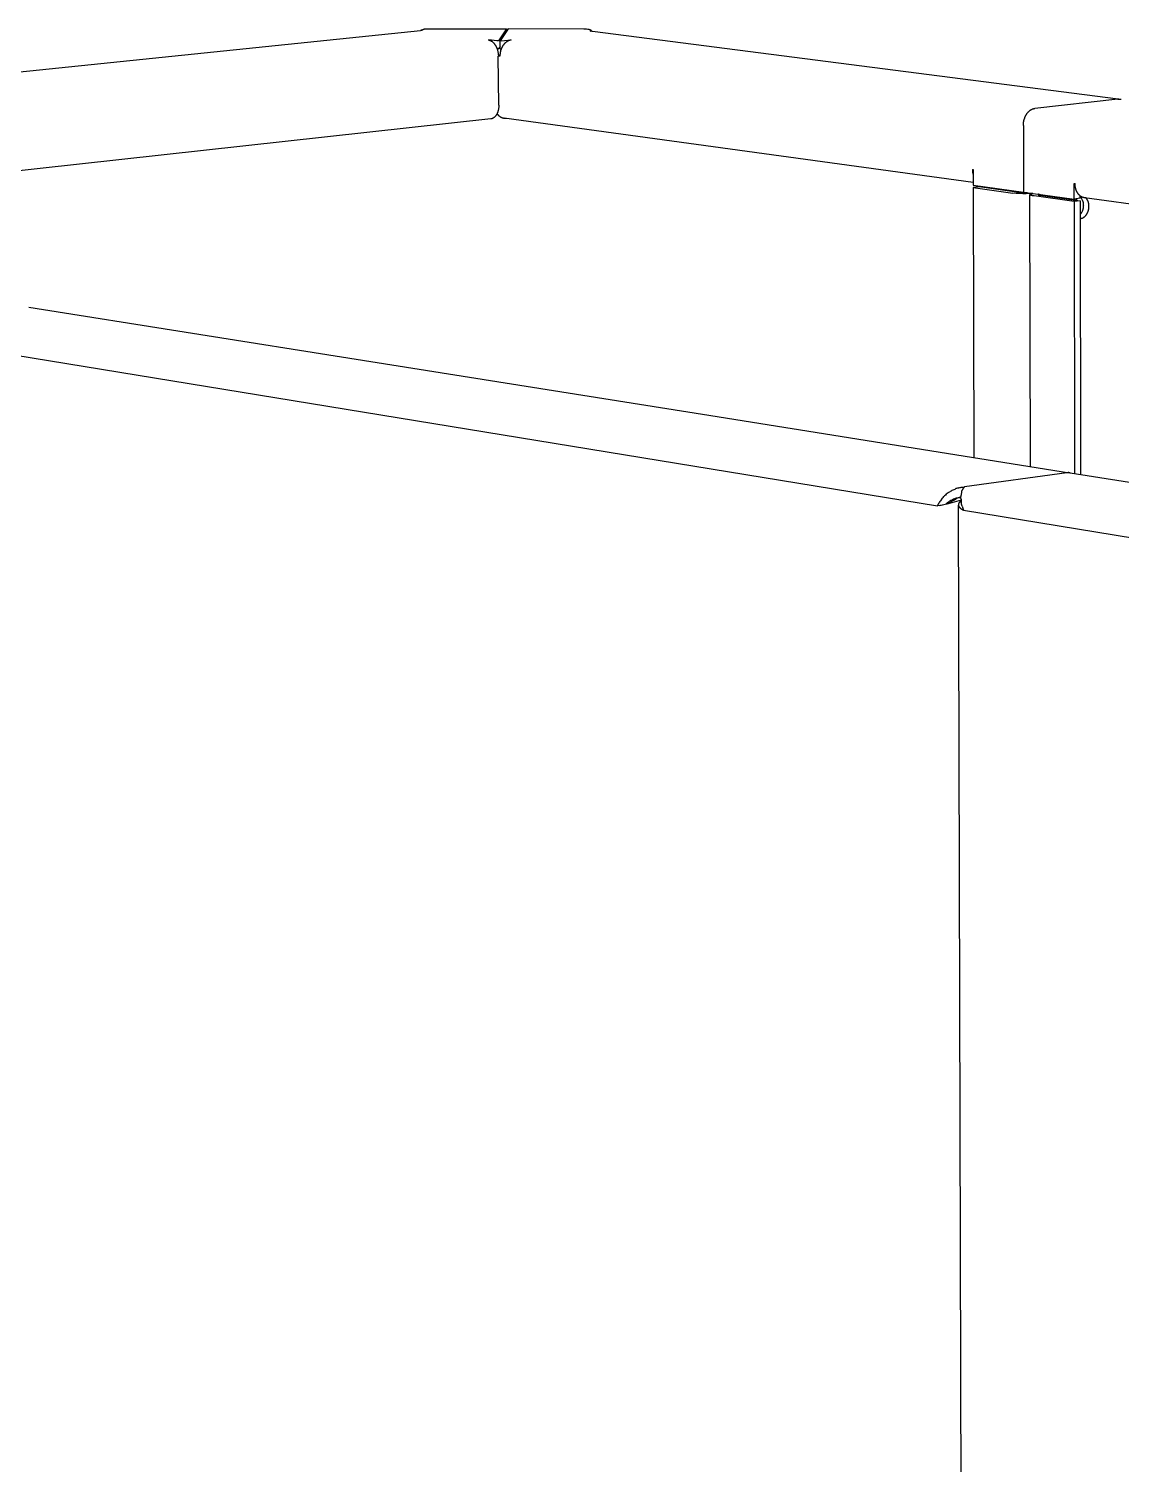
# Model space of a CAD drawing. Header units: millimetres. Extents: x -1246 to 2331, y -493 to 2006.
# Drawn here: x -375.5 to -138.7, y 311 to 622 of the extents above; entities that cross this region are included whole.
import ezdxf

# ---------------------------------------------------------------- set-up
doc = ezdxf.new("R2010")
doc.units = ezdxf.units.MM
doc.header["$MEASUREMENT"] = 0
doc.layers.add('Domyslna', color=7, linetype='Continuous', true_color=0x000000)
doc.layers.add('Utwórz2D linie widoczne', color=7, linetype='Continuous', true_color=0x000000)

msp = doc.modelspace()

# ---------------------------------------------------------------- linework, layer by layer
at = {"layer": 'Domyslna'}
for p, q in [((-465.56, 565.54), (-178.53, 518.62)), ((-172.87, 517.69), (-21.54, 492.95))]:
    msp.add_line(p, q, dxfattribs=at)
at = {"layer": 'Utwórz2D linie widoczne'}
for p, q in [((-288.68, 622.02), (-288.26, 622.02)), ((-288.26, 622.02), (-271.9, 621.96)), ((-568.5, 592.93), (-290.56, 621.66)), ((-290.51, 621.66), (-290.56, 621.66)), ((-290.47, 621.66), (-290.51, 621.66)), ((-290.42, 621.66), (-290.47, 621.66)), ((-290.38, 621.66), (-290.42, 621.66)), ((-290.33, 621.66), (-290.38, 621.66)), ((-290.29, 621.66), (-290.33, 621.66)), ((-290.24, 621.65), (-290.29, 621.66)), ((-290.24, 621.65), (-290.11, 621.83)), ((-290.11, 621.83), (-290.07, 621.85)), ((-290.07, 621.85), (-290.03, 621.87)), ((-290.03, 621.87), (-289.99, 621.88)), ((-289.99, 621.88), (-289.95, 621.9)), ((-289.95, 621.9), (-289.91, 621.91)), ((-289.91, 621.91), (-289.86, 621.92)), ((-289.86, 621.92), (-289.82, 621.93)), ((-289.82, 621.93), (-289.78, 621.94)), ((-289.78, 621.94), (-289.73, 621.95)), ((-289.73, 621.95), (-289.69, 621.96)), ((-289.69, 621.96), (-289.64, 621.96)), ((-289.64, 621.96), (-289.6, 621.96)), ((-289.6, 621.96), (-289.56, 621.97)), ((-289.56, 621.97), (-289.51, 621.97)), ((-289.51, 621.97), (-289.1, 622)), ((-289.1, 622), (-288.68, 622.02)), ((-275.77, 619.59), (-275.83, 619.59)), ((-275.83, 619.59), (-275.79, 619.58)), ((-275.79, 619.58), (-275.74, 619.57)), ((-274.04, 619.37), (-275.77, 619.59)), ((-275.77, 619.59), (-275.77, 619.58)), ((-275.74, 619.57), (-275.69, 619.56)), ((-275.69, 619.56), (-275.64, 619.55)), ((-275.64, 619.55), (-275.59, 619.53)), ((-275.59, 619.53), (-275.55, 619.52)), ((-275.55, 619.52), (-275.5, 619.5)), ((-275.5, 619.5), (-275.45, 619.48)), ((-275.45, 619.48), (-275.4, 619.46)), ((-275.4, 619.46), (-275.35, 619.44)), ((-275.35, 619.44), (-275.3, 619.41)), ((-275.3, 619.41), (-275.25, 619.38)), ((-275.25, 619.38), (-275.2, 619.35)), ((-275.2, 619.35), (-275.15, 619.32)), ((-275.15, 619.32), (-275.1, 619.29)), ((-275.1, 619.29), (-275.05, 619.26)), ((-275.05, 619.26), (-275, 619.22)), ((-275, 619.22), (-274.95, 619.18)), ((-274.95, 619.18), (-274.9, 619.14)), ((-274.9, 619.14), (-274.86, 619.1)), ((-274.86, 619.1), (-274.81, 619.05)), ((-274.81, 619.05), (-274.76, 619)), ((-274.76, 619), (-274.71, 618.95)), ((-274.71, 618.95), (-274.67, 618.9)), ((-273.99, 619.36), (-274.04, 619.37)), ((-273.94, 619.36), (-273.99, 619.36)), ((-273.89, 619.36), (-273.94, 619.36)), ((-273.84, 619.36), (-273.89, 619.36)), ((-273.79, 619.36), (-273.84, 619.36)), ((-273.74, 619.37), (-273.79, 619.36)), ((-273.73, 619.37), (-273.74, 619.37)), ((-273.72, 619.37), (-273.73, 619.37)), ((-273.73, 619.37), (-273.73, 619.37)), ((-273.71, 619.37), (-273.72, 619.37)), ((-273.7, 619.37), (-273.71, 619.37)), ((-273.71, 619.37), (-273.71, 619.37)), ((-273.69, 619.37), (-273.7, 619.37)), ((-273.7, 619.37), (-273.7, 619.37)), ((-273.68, 619.37), (-273.69, 619.37)), ((-273.69, 619.37), (-273.69, 619.37)), ((-273.67, 619.38), (-273.68, 619.38)), ((-273.68, 619.38), (-273.68, 619.37)), ((-273.66, 619.38), (-273.67, 619.38)), ((-273.67, 619.38), (-273.67, 619.38)), ((-271.9, 621.96), (-273.66, 619.38)), ((-271.56, 621.96), (-273.32, 619.38)), ((-273.32, 619.38), (-273.32, 619.38)), ((-273.32, 619.38), (-273.32, 619.38)), ((-273.32, 619.38), (-273.32, 619.38)), ((-273.32, 619.38), (-273.31, 619.38)), ((-273.3, 617.67), (-273.32, 619.37)), ((-273.31, 619.38), (-273.31, 619.38)), ((-273.31, 619.38), (-273.31, 619.37)), ((-273.31, 619.37), (-273.31, 619.37)), ((-273.31, 619.37), (-273.31, 619.37)), ((-273.31, 619.37), (-273.31, 619.37)), ((-273.31, 619.37), (-273.31, 619.37)), ((-273.31, 619.37), (-273.31, 619.37)), ((-273.31, 619.37), (-273.3, 619.37)), ((-273.3, 619.37), (-273.3, 619.37)), ((-273.3, 619.37), (-273.3, 619.37)), ((-273.3, 619.37), (-273.3, 619.37)), ((-273.3, 619.37), (-273.3, 619.37)), ((-273.3, 619.37), (-273.3, 619.37)), ((-273.3, 619.37), (-273.29, 619.37)), ((-273.29, 619.37), (-273.29, 619.36)), ((-273.29, 619.36), (-273.29, 619.36)), ((-273.29, 619.36), (-273.29, 619.36)), ((-273.29, 619.36), (-273.29, 619.36)), ((-273.29, 619.36), (-273.29, 619.36)), ((-273.29, 619.36), (-273.28, 619.36)), ((-273.28, 619.36), (-273.28, 619.36)), ((-273.28, 619.36), (-273.28, 619.36)), ((-273.28, 619.36), (-273.28, 619.36)), ((-273.28, 619.36), (-273.28, 619.36)), ((-273.28, 619.36), (-273.28, 619.36)), ((-273.28, 619.36), (-273.27, 619.36)), ((-273.22, 619.36), (-273.27, 619.36)), ((-273.27, 619.36), (-273.27, 619.36)), ((-273.27, 619.36), (-273.27, 619.36)), ((-273.27, 619.36), (-273.27, 619.36)), ((-273.27, 619.36), (-273.27, 619.36)), ((-273.17, 619.36), (-273.22, 619.36)), ((-273.12, 619.36), (-273.17, 619.36)), ((-273.07, 619.36), (-273.12, 619.36)), ((-273.02, 619.36), (-273.07, 619.36)), ((-272.96, 619.36), (-273.02, 619.36)), ((-272.96, 619.36), (-270.94, 619.58)), ((-272.18, 618.95), (-272.24, 618.89)), ((-272.13, 618.99), (-272.18, 618.95)), ((-272.08, 619.04), (-272.13, 618.99)), ((-272.02, 619.08), (-272.08, 619.04)), ((-271.97, 619.13), (-272.02, 619.08)), ((-271.91, 619.17), (-271.97, 619.13)), ((-271.85, 619.21), (-271.91, 619.17)), ((-271.9, 621.96), (-271.89, 621.47)), ((-271.8, 619.24), (-271.85, 619.21)), ((-271.74, 619.28), (-271.8, 619.24)), ((-271.68, 619.31), (-271.74, 619.28)), ((-271.62, 619.34), (-271.68, 619.31)), ((-271.57, 619.37), (-271.62, 619.34)), ((-271.51, 619.4), (-271.57, 619.37)), ((-255.18, 621.9), (-271.56, 621.96)), ((-271.45, 619.42), (-271.51, 619.4)), ((-271.39, 619.45), (-271.45, 619.42)), ((-271.33, 619.47), (-271.39, 619.45)), ((-271.28, 619.49), (-271.33, 619.47)), ((-271.22, 619.5), (-271.28, 619.49)), ((-271.16, 619.52), (-271.22, 619.5)), ((-271.11, 619.53), (-271.16, 619.52)), ((-271.05, 619.54), (-271.11, 619.53)), ((-270.99, 619.55), (-271.05, 619.54)), ((-270.94, 619.56), (-270.99, 619.55)), ((-270.94, 619.58), (-270.88, 619.57)), ((-270.94, 619.58), (-270.94, 619.56)), ((-270.88, 619.57), (-270.94, 619.56)), ((-254.89, 621.9), (-255.18, 621.9)), ((-254.6, 621.89), (-254.89, 621.9)), ((-254.31, 621.87), (-254.6, 621.89)), ((-254.02, 621.84), (-254.31, 621.87)), ((-254.02, 621.84), (-254, 621.84)), ((-254, 621.84), (-253.99, 621.84)), ((-253.99, 621.84), (-253.97, 621.84)), ((-253.97, 621.84), (-253.96, 621.85)), ((-253.96, 621.85), (-253.95, 621.85)), ((-253.95, 621.85), (-253.93, 621.85)), ((-253.93, 621.85), (-253.92, 621.85)), ((-253.92, 621.85), (-253.9, 621.85)), ((-253.9, 621.85), (-253.89, 621.85)), ((-253.89, 621.85), (-253.87, 621.84)), ((-253.87, 621.84), (-253.86, 621.84)), ((-253.86, 621.84), (-253.85, 621.84)), ((-253.85, 621.84), (-253.83, 621.84)), ((-253.83, 621.84), (-253.82, 621.83)), ((-253.82, 621.83), (-253.8, 621.83)), ((-253.8, 621.83), (-253.79, 621.82)), ((-253.79, 621.82), (-253.78, 621.82)), ((-253.78, 621.82), (-253.76, 621.81)), ((-253.76, 621.81), (-253.75, 621.81)), ((-253.75, 621.81), (-253.74, 621.8)), ((-253.74, 621.8), (-253.73, 621.8)), ((-253.73, 621.8), (-253.71, 621.79)), ((-253.72, 621.52), (-253.6, 621.7)), ((-253.72, 621.52), (-253.66, 621.52)), ((-253.71, 621.79), (-253.7, 621.78)), ((-253.7, 621.78), (-253.69, 621.77)), ((-253.69, 621.77), (-253.68, 621.76)), ((-253.68, 621.76), (-253.67, 621.76)), ((-253.67, 621.76), (-253.65, 621.75)), ((-253.66, 621.52), (-253.59, 621.53)), ((-253.65, 621.75), (-253.64, 621.74)), ((-253.64, 621.74), (-253.63, 621.73)), ((-253.63, 621.73), (-253.62, 621.72)), ((-253.62, 621.72), (-253.61, 621.71)), ((-253.61, 621.71), (-253.6, 621.7)), ((-253.6, 621.7), (-253.6, 621.53)), ((-253.59, 621.53), (-253.53, 621.53)), ((-253.53, 621.53), (-253.47, 621.53)), ((-253.47, 621.53), (-253.41, 621.52)), ((-253.41, 621.52), (-253.35, 621.52)), ((-253.35, 621.52), (-253.29, 621.51)), ((-253.29, 621.51), (-139.34, 606.83)), ((-274.67, 618.9), (-274.62, 618.85)), ((-274.62, 618.85), (-274.58, 618.8)), ((-274.58, 618.8), (-274.53, 618.74)), ((-274.53, 618.74), (-274.49, 618.68)), ((-274.49, 618.68), (-274.45, 618.62)), ((-274.45, 618.62), (-274.41, 618.56)), ((-274.41, 618.56), (-274.37, 618.5)), ((-274.37, 618.5), (-274.33, 618.44)), ((-274.33, 618.44), (-274.29, 618.37)), ((-274.29, 618.37), (-274.25, 618.3)), ((-274.25, 618.3), (-274.21, 618.24)), ((-274.21, 618.24), (-274.18, 618.17)), ((-274.18, 618.17), (-274.14, 618.1)), ((-274.14, 618.1), (-274.11, 618.03)), ((-274.11, 618.03), (-274.08, 617.95)), ((-274.08, 617.95), (-274.04, 617.88)), ((-274.04, 617.88), (-274.01, 617.81)), ((-274.01, 617.81), (-273.99, 617.73)), ((-273.99, 617.73), (-273.96, 617.66)), ((-273.96, 617.66), (-273.93, 617.58)), ((-273.91, 617.65), (-273.96, 617.65)), ((-273.93, 617.58), (-273.88, 617.43)), ((-273.86, 617.65), (-273.91, 617.65)), ((-273.88, 617.43), (-273.84, 617.27)), ((-273.81, 617.65), (-273.86, 617.65)), ((-273.84, 617.27), (-273.8, 617.12)), ((-273.77, 617.65), (-273.81, 617.65)), ((-273.8, 617.12), (-273.77, 616.96)), ((-273.72, 617.65), (-273.77, 617.65)), ((-273.77, 616.96), (-273.74, 616.8)), ((-273.74, 616.8), (-273.72, 616.65)), ((-273.72, 617.65), (-273.71, 617.65)), ((-273.72, 616.65), (-273.71, 616.5)), ((-273.71, 617.65), (-273.71, 617.65)), ((-273.71, 617.65), (-273.7, 617.65)), ((-273.71, 616.5), (-273.69, 616.35)), ((-273.7, 617.65), (-273.7, 617.65)), ((-273.7, 617.65), (-273.69, 617.65)), ((-273.69, 617.65), (-273.69, 617.66)), ((-273.69, 617.66), (-273.68, 617.66)), ((-273.69, 616.32), (-273.33, 616.36)), ((-273.69, 616.35), (-273.68, 616.2)), ((-273.59, 605.44), (-273.69, 616.05)), ((-273.68, 617.66), (-273.68, 617.66)), ((-273.68, 617.66), (-273.67, 617.66)), ((-273.68, 616.2), (-273.68, 616.05)), ((-273.34, 616.05), (-273.68, 616.1)), ((-273.67, 617.66), (-273.67, 617.66)), ((-273.67, 617.66), (-273.66, 617.66)), ((-273.66, 617.66), (-273.66, 617.67)), ((-273.66, 617.67), (-273.65, 617.67)), ((-273.31, 618.17), (-273.65, 617.67)), ((-273.65, 617.67), (-273.65, 617.67)), ((-273.33, 616.35), (-273.34, 616.2)), ((-273.34, 616.2), (-273.34, 616.05)), ((-273.32, 616.5), (-273.33, 616.42)), ((-273.33, 616.42), (-273.33, 616.35)), ((-273.31, 616.57), (-273.32, 616.5)), ((-273.3, 616.65), (-273.31, 616.57)), ((-273.3, 617.67), (-273.3, 617.67)), ((-273.3, 617.67), (-273.3, 617.67)), ((-273.3, 617.67), (-273.3, 617.66)), ((-273.3, 617.66), (-273.3, 617.66)), ((-273.3, 617.66), (-273.3, 617.66)), ((-273.3, 617.66), (-273.3, 617.66)), ((-273.3, 617.66), (-273.29, 617.66)), ((-273.29, 616.73), (-273.3, 616.65)), ((-273.29, 617.66), (-273.29, 617.66)), ((-273.29, 617.66), (-273.29, 617.66)), ((-273.29, 617.66), (-273.29, 617.66)), ((-273.29, 617.66), (-273.29, 617.66)), ((-273.29, 617.66), (-273.29, 617.66)), ((-273.29, 617.66), (-273.29, 617.65)), ((-273.29, 617.65), (-273.28, 617.65)), ((-273.28, 616.8), (-273.29, 616.73)), ((-273.28, 617.65), (-273.28, 617.65)), ((-273.28, 617.65), (-273.28, 617.65)), ((-273.28, 617.65), (-273.28, 617.65)), ((-273.28, 617.65), (-273.28, 617.65)), ((-273.28, 617.65), (-273.28, 617.65)), ((-273.28, 617.65), (-273.27, 617.65)), ((-273.27, 616.88), (-273.28, 616.8)), ((-273.27, 617.65), (-273.27, 617.65)), ((-273.27, 617.65), (-273.27, 617.65)), ((-273.27, 617.65), (-273.27, 617.65)), ((-273.27, 617.65), (-273.27, 617.65)), ((-273.27, 617.65), (-273.27, 617.65)), ((-273.27, 617.65), (-273.26, 617.65)), ((-273.25, 616.96), (-273.27, 616.88)), ((-273.26, 617.65), (-273.26, 617.65)), ((-273.26, 617.65), (-273.26, 617.65)), ((-273.26, 617.65), (-273.26, 617.65)), ((-273.26, 617.65), (-273.26, 617.65)), ((-273.26, 617.65), (-273.26, 617.65)), ((-273.26, 617.65), (-273.25, 617.65)), ((-273.25, 617.65), (-273.21, 617.65)), ((-273.25, 617.65), (-273.25, 617.65)), ((-273.25, 617.65), (-273.25, 617.65)), ((-273.23, 617.04), (-273.25, 616.96)), ((-273.22, 617.11), (-273.23, 617.04)), ((-273.2, 617.19), (-273.22, 617.11)), ((-273.21, 617.65), (-273.17, 617.64)), ((-273.18, 617.27), (-273.2, 617.19)), ((-273.15, 617.35), (-273.18, 617.27)), ((-273.17, 617.64), (-273.13, 617.64)), ((-273.13, 617.42), (-273.15, 617.35)), ((-273.13, 617.64), (-273.09, 617.64)), ((-273.1, 617.5), (-273.13, 617.42)), ((-273.07, 617.58), (-273.1, 617.5)), ((-273.09, 617.64), (-273.05, 617.64)), ((-273.05, 617.65), (-273.07, 617.58)), ((-273.02, 617.73), (-273.05, 617.65)), ((-272.98, 617.8), (-273.02, 617.73)), ((-272.95, 617.88), (-272.98, 617.8)), ((-272.91, 617.95), (-272.95, 617.88)), ((-272.88, 618.02), (-272.91, 617.95)), ((-272.84, 618.09), (-272.88, 618.02)), ((-272.8, 618.16), (-272.84, 618.09)), ((-272.76, 618.23), (-272.8, 618.16)), ((-272.72, 618.3), (-272.76, 618.23)), ((-272.68, 618.37), (-272.72, 618.3)), ((-272.63, 618.43), (-272.68, 618.37)), ((-272.59, 618.49), (-272.63, 618.43)), ((-272.54, 618.56), (-272.59, 618.49)), ((-272.49, 618.62), (-272.54, 618.56)), ((-272.44, 618.68), (-272.49, 618.62)), ((-272.39, 618.73), (-272.44, 618.68)), ((-272.34, 618.79), (-272.39, 618.73)), ((-272.29, 618.84), (-272.34, 618.79)), ((-272.24, 618.89), (-272.29, 618.84)), ((-139.44, 606.79), (-157.39, 604.76)), ((-139.44, 606.79), (-139.29, 606.79)), ((-139.44, 606.79), (-139.43, 606.79)), ((-139.43, 606.79), (-139.42, 606.8)), ((-139.42, 606.8), (-139.41, 606.8)), ((-139.41, 606.8), (-139.4, 606.8)), ((-139.4, 606.8), (-139.39, 606.81)), ((-139.39, 606.81), (-139.38, 606.81)), ((-139.38, 606.81), (-139.37, 606.81)), ((-139.37, 606.81), (-139.36, 606.82)), ((-139.36, 606.82), (-139.35, 606.82)), ((-139.35, 606.82), (-139.34, 606.82)), ((-139.34, 606.82), (-139.33, 606.82)), ((-139.33, 606.82), (-139.32, 606.82)), ((-139.32, 606.82), (-139.31, 606.82)), ((-139.31, 606.82), (-139.3, 606.82)), ((-139.3, 606.82), (-139.29, 606.82)), ((-139.29, 606.82), (-139.28, 606.82)), ((-139.29, 606.79), (-139.13, 606.79)), ((-139.28, 606.82), (-139.27, 606.82)), ((-139.27, 606.82), (-139.26, 606.82)), ((-139.26, 606.82), (-139.25, 606.82)), ((-139.17, 606.79), (-139.25, 606.82)), ((-139.13, 606.79), (-138.98, 606.78)), ((-138.98, 606.78), (-138.82, 606.76)), ((-138.82, 606.76), (-138.67, 606.74)), ((-274.09, 603.37), (-274.12, 603.32)), ((-274.06, 603.42), (-274.09, 603.37)), ((-274.03, 603.48), (-274.06, 603.42)), ((-274, 603.53), (-274.03, 603.48)), ((-273.97, 603.59), (-274, 603.53)), ((-273.94, 603.65), (-273.97, 603.59)), ((-273.95, 603.64), (-273.91, 603.59)), ((-273.92, 603.7), (-273.94, 603.65)), ((-273.89, 603.76), (-273.92, 603.7)), ((-273.91, 603.59), (-273.87, 603.53)), ((-273.87, 603.82), (-273.89, 603.76)), ((-273.85, 603.88), (-273.87, 603.82)), ((-273.87, 603.53), (-273.83, 603.47)), ((-273.82, 603.94), (-273.85, 603.88)), ((-273.83, 603.47), (-273.79, 603.41)), ((-273.8, 604.01), (-273.82, 603.94)), ((-273.78, 604.07), (-273.8, 604.01)), ((-273.79, 603.41), (-273.74, 603.36)), ((-273.76, 604.13), (-273.78, 604.07)), ((-273.73, 604.26), (-273.76, 604.13)), ((-273.7, 604.39), (-273.73, 604.26)), ((-273.67, 604.52), (-273.7, 604.39)), ((-273.65, 604.65), (-273.67, 604.52)), ((-273.63, 604.78), (-273.65, 604.65)), ((-273.61, 604.92), (-273.63, 604.78)), ((-273.6, 605.05), (-273.61, 604.92)), ((-273.59, 605.18), (-273.6, 605.05)), ((-273.59, 605.44), (-273.59, 605.31)), ((-273.59, 605.31), (-273.59, 605.18)), ((-159.29, 603.36), (-159.25, 603.43)), ((-159.25, 603.43), (-159.21, 603.5)), ((-159.21, 603.5), (-159.16, 603.56)), ((-159.16, 603.56), (-159.11, 603.63)), ((-159.11, 603.63), (-159.07, 603.7)), ((-159.07, 603.7), (-159.02, 603.76)), ((-159.02, 603.76), (-158.97, 603.82)), ((-158.97, 603.82), (-158.92, 603.88)), ((-158.92, 603.88), (-158.87, 603.94)), ((-158.87, 603.94), (-158.81, 604)), ((-158.81, 604), (-158.76, 604.05)), ((-158.76, 604.05), (-158.71, 604.1)), ((-158.71, 604.1), (-158.65, 604.15)), ((-158.65, 604.15), (-158.6, 604.2)), ((-158.6, 604.2), (-158.54, 604.25)), ((-158.54, 604.25), (-158.48, 604.29)), ((-158.48, 604.29), (-158.43, 604.34)), ((-158.43, 604.34), (-158.37, 604.38)), ((-158.37, 604.38), (-158.31, 604.42)), ((-158.31, 604.42), (-158.25, 604.45)), ((-158.25, 604.45), (-158.2, 604.49)), ((-158.2, 604.49), (-158.14, 604.52)), ((-158.14, 604.52), (-158.08, 604.55)), ((-158.08, 604.55), (-158.02, 604.58)), ((-158.02, 604.58), (-157.96, 604.6)), ((-157.96, 604.6), (-157.9, 604.63)), ((-157.9, 604.63), (-157.85, 604.65)), ((-157.85, 604.65), (-157.79, 604.67)), ((-157.79, 604.67), (-157.73, 604.69)), ((-157.73, 604.69), (-157.67, 604.7)), ((-157.67, 604.7), (-157.62, 604.72)), ((-157.62, 604.72), (-157.56, 604.73)), ((-157.56, 604.73), (-157.5, 604.74)), ((-157.5, 604.74), (-157.45, 604.75)), ((-157.45, 604.75), (-157.39, 604.76)), ((-275.34, 602.47), (-486.19, 579.34)), ((-275.3, 602.48), (-275.34, 602.47)), ((-275.25, 602.49), (-275.3, 602.48)), ((-275.21, 602.5), (-275.25, 602.49)), ((-275.16, 602.51), (-275.21, 602.5)), ((-275.12, 602.52), (-275.16, 602.51)), ((-275.08, 602.53), (-275.12, 602.52)), ((-275.03, 602.54), (-275.08, 602.53)), ((-274.99, 602.56), (-275.03, 602.54)), ((-274.95, 602.58), (-274.99, 602.56)), ((-274.9, 602.6), (-274.95, 602.58)), ((-274.86, 602.62), (-274.9, 602.6)), ((-274.82, 602.64), (-274.86, 602.62)), ((-274.77, 602.67), (-274.82, 602.64)), ((-274.73, 602.69), (-274.77, 602.67)), ((-274.69, 602.72), (-274.73, 602.69)), ((-274.65, 602.75), (-274.69, 602.72)), ((-274.61, 602.78), (-274.65, 602.75)), ((-274.57, 602.81), (-274.61, 602.78)), ((-274.52, 602.85), (-274.57, 602.81)), ((-274.49, 602.88), (-274.52, 602.85)), ((-274.45, 602.92), (-274.49, 602.88)), ((-274.41, 602.96), (-274.45, 602.92)), ((-274.37, 603), (-274.41, 602.96)), ((-274.33, 603.04), (-274.37, 603)), ((-274.3, 603.08), (-274.33, 603.04)), ((-274.26, 603.13), (-274.3, 603.08)), ((-274.22, 603.17), (-274.26, 603.13)), ((-274.19, 603.22), (-274.22, 603.17)), ((-274.16, 603.27), (-274.19, 603.22)), ((-274.12, 603.32), (-274.16, 603.27)), ((-273.74, 603.36), (-273.7, 603.31)), ((-273.7, 603.31), (-273.65, 603.25)), ((-273.65, 603.25), (-273.6, 603.21)), ((-273.6, 603.21), (-273.55, 603.16)), ((-273.55, 603.16), (-273.49, 603.11)), ((-273.49, 603.11), (-273.44, 603.07)), ((-273.44, 603.07), (-273.38, 603.02)), ((-273.38, 603.02), (-273.32, 602.98)), ((-273.32, 602.98), (-273.27, 602.95)), ((-273.27, 602.95), (-273.21, 602.91)), ((-273.21, 602.91), (-273.14, 602.88)), ((-273.14, 602.88), (-273.08, 602.84)), ((-273.08, 602.84), (-273.02, 602.81)), ((-273.02, 602.81), (-272.95, 602.79)), ((-272.95, 602.79), (-272.89, 602.76)), ((-272.89, 602.76), (-272.82, 602.74)), ((-272.82, 602.74), (-272.76, 602.71)), ((-272.76, 602.71), (-272.69, 602.7)), ((-272.69, 602.7), (-272.62, 602.68)), ((-272.62, 602.68), (-272.55, 602.66)), ((-272.55, 602.66), (-272.48, 602.65)), ((-272.48, 602.65), (-272.41, 602.64)), ((-170.75, 588.7), (-272.44, 602.64)), ((-272.41, 602.64), (-272.34, 602.64)), ((-272.34, 602.64), (-272.27, 602.63)), ((-272.27, 602.63), (-272.2, 602.63)), ((-272.2, 602.63), (-272.13, 602.63)), ((-272.13, 602.63), (-272.06, 602.63)), ((-272.06, 602.63), (-271.99, 602.64)), ((-159.89, 601.23), (-159.88, 601.39)), ((-159.89, 601.08), (-159.89, 601.23)), ((-159.89, 601.08), (-159.86, 586.63)), ((-159.88, 601.39), (-159.87, 601.54)), ((-159.87, 601.54), (-159.85, 601.7)), ((-159.85, 601.7), (-159.83, 601.86)), ((-159.83, 601.86), (-159.81, 601.94)), ((-159.81, 601.94), (-159.8, 602.02)), ((-159.8, 602.02), (-159.78, 602.11)), ((-159.78, 602.11), (-159.76, 602.19)), ((-159.76, 602.19), (-159.74, 602.27)), ((-159.74, 602.27), (-159.72, 602.35)), ((-159.72, 602.35), (-159.69, 602.43)), ((-159.69, 602.43), (-159.67, 602.51)), ((-159.67, 602.51), (-159.64, 602.59)), ((-159.64, 602.59), (-159.61, 602.67)), ((-159.61, 602.67), (-159.58, 602.75)), ((-159.58, 602.75), (-159.55, 602.83)), ((-159.55, 602.83), (-159.52, 602.91)), ((-159.52, 602.91), (-159.49, 602.98)), ((-159.49, 602.98), (-159.45, 603.06)), ((-159.45, 603.06), (-159.41, 603.14)), ((-159.41, 603.14), (-159.37, 603.21)), ((-159.37, 603.21), (-159.33, 603.28)), ((-159.33, 603.28), (-159.29, 603.36)), ((-170.94, 591.52), (-170.76, 591.5)), ((-170.94, 591.52), (-170.94, 591.38)), ((-170.94, 591.38), (-170.93, 591.25)), ((-170.93, 591.25), (-170.92, 591.11)), ((-170.92, 591.11), (-170.91, 590.97)), ((-170.91, 590.97), (-170.89, 590.84)), ((-170.76, 591.5), (-170.75, 588.12)), ((-170.89, 590.84), (-170.86, 590.7)), ((-170.86, 590.7), (-170.83, 590.57)), ((-170.83, 590.57), (-170.8, 590.43)), ((-170.8, 590.43), (-170.76, 590.3)), ((-170.75, 588.12), (-159.86, 586.63)), ((-148.88, 585.12), (-148.89, 588.52)), ((-148.89, 588.52), (-148.7, 588.5)), ((-148.7, 588.35), (-148.7, 588.5)), ((-148.7, 588.2), (-148.7, 588.35)), ((-148.68, 588.06), (-148.7, 588.2)), ((-148.67, 587.91), (-148.68, 588.06)), ((-148.66, 587.83), (-148.67, 587.91)), ((-148.64, 587.76), (-148.66, 587.83)), ((-169.44, 587.75), (-170.75, 587.59)), ((-170.75, 587.59), (-162.17, 586.41)), ((-170.75, 587.59), (-170.6, 529.12)), ((-160.85, 586.57), (-169.44, 587.75)), ((-161.44, 586.34), (-162.17, 586.41)), ((-160.72, 586.3), (-161.44, 586.34)), ((-160.85, 586.57), (-160.49, 586.53)), ((-159.99, 586.27), (-160.72, 586.3)), ((-160.49, 586.53), (-160.14, 586.51)), ((-160.14, 586.51), (-159.78, 586.5)), ((-159.26, 586.27), (-159.99, 586.27)), ((-159.86, 586.63), (-148.88, 585.12)), ((-159.78, 586.5), (-159.42, 586.5)), ((-159.42, 586.5), (-159.06, 586.52)), ((-158.53, 586.3), (-159.26, 586.27)), ((-157.81, 586.35), (-158.53, 586.3)), ((-158.46, 586.07), (-158.45, 586.08)), ((-158.45, 586.06), (-158.46, 586.07)), ((-158.46, 586.07), (-158.46, 586.07)), ((-158.46, 586.07), (-158.46, 586.07)), ((-158.46, 586.07), (-158.46, 586.07)), ((-158.35, 527.17), (-158.46, 586.04)), ((-158.45, 586.1), (-158.44, 586.11)), ((-158.45, 586.09), (-158.45, 586.1)), ((-158.45, 586.1), (-158.45, 586.1)), ((-158.45, 586.1), (-158.45, 586.1)), ((-158.45, 586.1), (-158.45, 586.1)), ((-158.45, 586.08), (-158.45, 586.09)), ((-158.45, 586.09), (-158.45, 586.09)), ((-158.45, 586.09), (-158.45, 586.09)), ((-158.45, 586.09), (-158.45, 586.09)), ((-158.45, 586.08), (-158.45, 586.08)), ((-158.45, 586.08), (-158.45, 586.08)), ((-158.45, 586.08), (-158.45, 586.08)), ((-158.45, 586.05), (-158.45, 586.06)), ((-158.45, 586.06), (-158.45, 586.06)), ((-158.45, 586.06), (-158.45, 586.06)), ((-158.45, 586.06), (-158.45, 586.06)), ((-158.45, 586.04), (-158.45, 586.05)), ((-158.45, 586.05), (-158.45, 586.05)), ((-158.45, 586.05), (-158.45, 586.05)), ((-158.45, 586.05), (-158.45, 586.05)), ((-158.44, 586.04), (-158.45, 586.04)), ((-158.45, 586.04), (-158.45, 586.04)), ((-158.45, 586.04), (-158.45, 586.04)), ((-158.44, 586.11), (-158.44, 586.12)), ((-158.44, 586.12), (-158.43, 586.12)), ((-158.44, 586.11), (-158.44, 586.11)), ((-158.44, 586.11), (-158.44, 586.11)), ((-158.44, 586.11), (-158.44, 586.11)), ((-158.44, 586.03), (-158.44, 586.04)), ((-158.44, 586.02), (-158.44, 586.03)), ((-158.44, 586.03), (-158.44, 586.03)), ((-158.44, 586.03), (-158.44, 586.03)), ((-158.44, 586.03), (-158.44, 586.03)), ((-158.43, 586.02), (-158.44, 586.02)), ((-158.43, 586.12), (-158.43, 586.13)), ((-158.43, 586.13), (-158.42, 586.13)), ((-158.43, 586.12), (-158.43, 586.12)), ((-158.43, 586.12), (-158.43, 586.12)), ((-158.43, 586.01), (-158.43, 586.02)), ((-158.43, 586.02), (-158.43, 586.02)), ((-158.43, 586.02), (-158.43, 586.02)), ((-158.42, 586.01), (-158.43, 586.01)), ((-158.42, 586.13), (-158.42, 586.14)), ((-158.42, 586.14), (-158.41, 586.14)), ((-158.42, 586.13), (-158.42, 586.13)), ((-158.42, 586.13), (-158.42, 586.13)), ((-158.42, 586), (-158.42, 586.01)), ((-158.42, 586.01), (-158.42, 586.01)), ((-158.42, 586.01), (-158.42, 586.01)), ((-158.41, 586), (-158.42, 586)), ((-158.41, 586.14), (-158.4, 586.15)), ((-158.41, 586.14), (-158.41, 586.14)), ((-158.4, 585.99), (-158.41, 586)), ((-158.41, 586), (-158.41, 586)), ((-158.4, 586.15), (-158.4, 586.15)), ((-158.4, 586.15), (-158.39, 586.15)), ((-158.39, 585.99), (-158.4, 585.99)), ((-158.39, 586.15), (-158.38, 586.16)), ((-158.39, 585.98), (-158.39, 585.99)), ((-158.38, 585.98), (-158.39, 585.98)), ((-158.38, 586.16), (-158.37, 586.16)), ((-158.37, 585.97), (-158.38, 585.98)), ((-158.37, 586.16), (-158.36, 586.17)), ((-158.36, 585.97), (-158.37, 585.97)), ((-158.36, 586.17), (-158.35, 586.18)), ((-158.36, 586.17), (-158.36, 586.17)), ((-158.35, 585.96), (-158.36, 585.97)), ((-158.35, 586.18), (-158.34, 586.18)), ((-158.34, 585.96), (-158.35, 585.96)), ((-158.34, 586.18), (-158.32, 586.19)), ((-158.32, 585.95), (-158.34, 585.96)), ((-158.32, 586.19), (-158.29, 586.2)), ((-158.3, 585.94), (-158.32, 585.95)), ((-158.28, 585.93), (-158.3, 585.94)), ((-158.29, 586.2), (-158.27, 586.21)), ((-158.25, 585.92), (-158.28, 585.93)), ((-158.27, 586.21), (-158.24, 586.22)), ((-158.22, 585.91), (-158.25, 585.92)), ((-158.24, 586.22), (-158.22, 586.23)), ((-158.22, 586.23), (-158.19, 586.24)), ((-158.2, 585.9), (-158.22, 585.91)), ((-158.17, 585.89), (-158.2, 585.9)), ((-158.19, 586.24), (-158.13, 586.26)), ((-158.11, 585.88), (-158.17, 585.89)), ((-158.13, 586.26), (-158.06, 586.27)), ((-158.04, 585.86), (-158.11, 585.88)), ((-158.06, 586.27), (-157.99, 586.29)), ((-157.97, 585.85), (-158.04, 585.86)), ((-157.99, 586.29), (-157.91, 586.31)), ((-157.89, 585.83), (-157.97, 585.85)), ((-157.91, 586.31), (-157.74, 586.34)), ((-157.73, 585.8), (-157.89, 585.83)), ((-157.55, 585.78), (-157.73, 585.8)), ((-148.88, 584.58), (-157.55, 585.78)), ((-156.65, 586.09), (-156.66, 586.09)), ((-156.66, 586.09), (-156.66, 586.09)), ((-156.66, 586.09), (-156.66, 586.09)), ((-156.66, 586.09), (-156.66, 586.09)), ((-156.66, 586.09), (-156.66, 586.09)), ((-156.66, 586.09), (-156.66, 586.09)), ((-156.66, 586.09), (-156.66, 586.08)), ((-156.66, 586.08), (-156.66, 586.08)), ((-156.66, 586.08), (-156.66, 586.08)), ((-156.66, 586.08), (-156.66, 586.08)), ((-156.66, 586.08), (-156.66, 586.08)), ((-156.66, 586.08), (-156.66, 586.08)), ((-156.66, 586.08), (-156.66, 586.08)), ((-156.66, 586.08), (-156.66, 586.08)), ((-156.66, 586.08), (-156.66, 586.08)), ((-156.66, 586.08), (-156.66, 586.08)), ((-156.66, 586.08), (-156.66, 586.07)), ((-156.66, 586.07), (-156.66, 586.07)), ((-156.66, 586.07), (-156.66, 586.07)), ((-156.66, 586.07), (-156.66, 586.07)), ((-156.66, 586.07), (-156.66, 586.07)), ((-156.66, 586.07), (-156.66, 586.07)), ((-156.66, 586.07), (-156.66, 586.07)), ((-156.66, 586.07), (-156.66, 586.07)), ((-156.66, 586.07), (-156.66, 586.07)), ((-156.66, 586.07), (-156.66, 586.07)), ((-156.66, 586.07), (-156.66, 586.06)), ((-156.66, 586.06), (-156.66, 586.06)), ((-156.66, 586.06), (-156.66, 586.06)), ((-156.66, 586.06), (-156.66, 586.06)), ((-156.66, 586.06), (-156.66, 586.06)), ((-156.66, 586.06), (-156.66, 586.06)), ((-156.66, 586.06), (-156.66, 586.06)), ((-156.66, 586.06), (-156.66, 586.06)), ((-156.66, 586.06), (-156.66, 586.06)), ((-156.66, 586.06), (-156.66, 586.06)), ((-156.66, 586.06), (-156.66, 586.05)), ((-156.66, 586.05), (-156.66, 586.05)), ((-156.66, 586.05), (-156.66, 586.05)), ((-156.66, 586.05), (-156.65, 586.05)), ((-156.64, 586.1), (-156.65, 586.1)), ((-156.65, 586.1), (-156.65, 586.1)), ((-156.65, 586.1), (-156.65, 586.1)), ((-156.65, 586.1), (-156.65, 586.1)), ((-156.65, 586.1), (-156.65, 586.1)), ((-156.65, 586.1), (-156.65, 586.1)), ((-156.65, 586.1), (-156.65, 586.09)), ((-156.65, 586.09), (-156.65, 586.09)), ((-156.65, 586.09), (-156.65, 586.09)), ((-156.65, 586.09), (-156.65, 586.09)), ((-156.65, 586.05), (-156.65, 586.05)), ((-156.65, 586.05), (-156.65, 586.05)), ((-156.65, 586.05), (-156.65, 586.05)), ((-156.65, 586.05), (-156.65, 586.05)), ((-156.65, 586.05), (-156.65, 586.05)), ((-156.65, 586.05), (-156.65, 586.05)), ((-156.65, 586.05), (-156.65, 586.04)), ((-156.65, 586.04), (-156.65, 586.04)), ((-156.65, 586.04), (-156.64, 586.04)), ((-156.63, 586.11), (-156.64, 586.11)), ((-156.64, 586.11), (-156.64, 586.11)), ((-156.64, 586.11), (-156.64, 586.1)), ((-156.64, 586.04), (-156.64, 586.04)), ((-156.64, 586.04), (-156.64, 586.04)), ((-156.64, 586.04), (-156.64, 586.04)), ((-156.64, 586.04), (-156.63, 586.03)), ((-156.62, 586.12), (-156.63, 586.12)), ((-156.63, 586.12), (-156.63, 586.11)), ((-156.63, 586.11), (-156.63, 586.11)), ((-156.63, 586.11), (-156.63, 586.11)), ((-156.63, 586.03), (-156.63, 586.03)), ((-156.63, 586.03), (-156.63, 586.03)), ((-156.63, 586.03), (-156.63, 586.03)), ((-156.63, 586.03), (-156.62, 586.03)), ((-156.61, 586.12), (-156.62, 586.12)), ((-156.62, 586.12), (-156.62, 586.12)), ((-156.62, 586.03), (-156.62, 586.02)), ((-156.62, 586.02), (-156.61, 586.02)), ((-156.6, 586.13), (-156.61, 586.12)), ((-156.61, 586.02), (-156.6, 586.02)), ((-156.59, 586.13), (-156.6, 586.13)), ((-156.6, 586.02), (-156.59, 586.01)), ((-156.58, 586.14), (-156.59, 586.13)), ((-156.59, 586.01), (-156.58, 586.01)), ((-156.57, 586.14), (-156.58, 586.14)), ((-156.58, 586.01), (-156.57, 586)), ((-156.56, 586.14), (-156.57, 586.14)), ((-156.57, 586), (-156.56, 586)), ((-156.54, 586.15), (-156.56, 586.14)), ((-156.56, 586), (-156.54, 585.99)), ((-156.52, 586.16), (-156.54, 586.15)), ((-156.54, 585.99), (-156.52, 585.99)), ((-156.49, 586.16), (-156.52, 586.16)), ((-156.52, 585.99), (-156.49, 585.98)), ((-156.49, 585.98), (-156.47, 585.97)), ((-156.47, 585.97), (-156.44, 585.97)), ((-156.44, 585.97), (-156.37, 585.95)), ((-156.37, 585.95), (-156.31, 585.94)), ((-156.31, 585.94), (-156.23, 585.93)), ((-156.23, 585.93), (-147.57, 584.74)), ((-147.57, 585.28), (-148.88, 585.12)), ((-147.57, 584.74), (-148.88, 584.58)), ((-148.72, 584.97), (-148.76, 584.91)), ((-148.67, 585.03), (-148.72, 584.97)), ((-148.62, 585.1), (-148.67, 585.03)), ((-148.63, 587.69), (-148.64, 587.76)), ((-148.62, 587.61), (-148.63, 587.69)), ((-148.6, 587.54), (-148.62, 587.61)), ((-148.57, 585.16), (-148.62, 585.1)), ((-148.58, 587.46), (-148.6, 587.54)), ((-148.56, 587.39), (-148.58, 587.46)), ((-148.54, 587.32), (-148.56, 587.39)), ((-148.52, 587.24), (-148.54, 587.32)), ((-148.5, 587.17), (-148.52, 587.24)), ((-148.47, 587.1), (-148.5, 587.17)), ((-148.45, 587.03), (-148.47, 587.1)), ((-148.42, 586.96), (-148.45, 587.03)), ((-148.39, 586.89), (-148.42, 586.96)), ((-148.36, 585.11), (-148.4, 585.18)), ((-148.36, 586.82), (-148.39, 586.89)), ((-148.33, 586.75), (-148.36, 586.82)), ((-148.33, 585.04), (-148.36, 585.11)), ((-148.3, 586.69), (-148.33, 586.75)), ((-148.31, 584.98), (-148.33, 585.04)), ((-148.28, 584.91), (-148.31, 584.98)), ((-148.26, 586.62), (-148.3, 586.69)), ((-148.26, 584.84), (-148.28, 584.91)), ((-148.23, 586.56), (-148.26, 586.62)), ((-148.19, 586.5), (-148.23, 586.56)), ((-148.15, 586.43), (-148.19, 586.5)), ((-148.11, 586.37), (-148.15, 586.43)), ((-148.07, 586.32), (-148.11, 586.37)), ((-148.03, 586.26), (-148.07, 586.32)), ((-147.99, 586.2), (-148.03, 586.26)), ((-147.94, 586.15), (-147.99, 586.2)), ((-147.9, 586.1), (-147.94, 586.15)), ((-147.85, 586.04), (-147.9, 586.1)), ((-147.8, 586), (-147.85, 586.04)), ((-147.76, 585.95), (-147.8, 586)), ((-147.71, 585.9), (-147.76, 585.95)), ((-147.66, 585.86), (-147.71, 585.9)), ((-147.61, 585.82), (-147.66, 585.86)), ((-147.56, 585.78), (-147.61, 585.82)), ((-147.57, 585.28), (-147.57, 585.77)), ((-147.57, 585.55), (-147.51, 585.49)), ((-147.57, 584.74), (-147.5, 525.45)), ((-147.5, 585.74), (-147.56, 585.78)), ((-147.51, 585.49), (-147.45, 585.42)), ((-147.45, 585.7), (-147.5, 585.74)), ((-147.4, 585.67), (-147.45, 585.7)), ((-147.45, 585.42), (-147.4, 585.35)), ((-147.35, 585.64), (-147.4, 585.67)), ((-147.4, 585.35), (-147.35, 585.28)), ((-147.29, 585.61), (-147.35, 585.64)), ((-147.35, 585.28), (-147.3, 585.21)), ((-147.3, 585.21), (-147.26, 585.13)), ((-147.24, 585.58), (-147.29, 585.61)), ((-147.26, 585.13), (-147.21, 585.06)), ((-147.18, 585.55), (-147.24, 585.58)), ((-147.21, 585.06), (-147.17, 584.98)), ((-147.13, 585.53), (-147.18, 585.55)), ((-147.17, 584.98), (-147.14, 584.91)), ((-147.14, 584.91), (-147.1, 584.83)), ((-147.07, 585.5), (-147.13, 585.53)), ((-147.1, 584.83), (-147.07, 584.75)), ((-147.02, 585.48), (-147.07, 585.5)), ((-147.07, 584.75), (-147.04, 584.67)), ((-146.96, 585.47), (-147.02, 585.48)), ((-146.9, 585.45), (-146.96, 585.47)), ((-146.85, 585.43), (-146.9, 585.45)), ((-146.79, 585.42), (-146.85, 585.43)), ((-146.74, 585.41), (-146.79, 585.42)), ((-146.68, 585.4), (-146.74, 585.41)), ((-146.62, 585.39), (-146.68, 585.4)), ((-89.31, 577.54), (-146.65, 585.4)), ((-146.57, 585.39), (-146.62, 585.39)), ((-146.51, 585.38), (-146.57, 585.39)), ((-146.46, 585.38), (-146.51, 585.38)), ((-146.4, 585.38), (-146.46, 585.38)), ((-146.35, 585.38), (-146.4, 585.38)), ((-146.29, 585.32), (-146.35, 585.38)), ((-146.24, 585.25), (-146.29, 585.32)), ((-146.19, 585.18), (-146.24, 585.25)), ((-146.13, 585.11), (-146.19, 585.18)), ((-146.09, 585.04), (-146.13, 585.11)), ((-146.04, 584.97), (-146.09, 585.04)), ((-146, 584.89), (-146.04, 584.97)), ((-145.96, 584.82), (-146, 584.89)), ((-145.92, 584.74), (-145.96, 584.82)), ((-145.88, 584.66), (-145.92, 584.74)), ((-148.88, 584.58), (-148.82, 525.66)), ((-147.5, 581.84), (-147.56, 581.75)), ((-147.44, 581.92), (-147.5, 581.84)), ((-147.38, 582.01), (-147.44, 581.92)), ((-147.32, 582.1), (-147.38, 582.01)), ((-147.27, 582.2), (-147.32, 582.1)), ((-147.22, 582.29), (-147.27, 582.2)), ((-147.18, 582.39), (-147.22, 582.29)), ((-147.14, 582.49), (-147.18, 582.39)), ((-147.1, 582.58), (-147.14, 582.49)), ((-147.06, 582.68), (-147.1, 582.58)), ((-147.03, 582.79), (-147.06, 582.68)), ((-147.04, 584.67), (-147.01, 584.58)), ((-147, 582.89), (-147.03, 582.79)), ((-147.01, 584.58), (-146.99, 584.5)), ((-146.98, 582.99), (-147, 582.89)), ((-146.99, 584.5), (-146.96, 584.42)), ((-146.95, 583.1), (-146.98, 582.99)), ((-146.96, 584.42), (-146.95, 584.33)), ((-146.95, 584.33), (-146.93, 584.25)), ((-146.93, 583.2), (-146.95, 583.1)), ((-146.93, 584.25), (-146.92, 584.16)), ((-146.92, 583.31), (-146.93, 583.2)), ((-146.92, 584.16), (-146.91, 584.08)), ((-146.91, 583.41), (-146.92, 583.31)), ((-146.91, 584.08), (-146.9, 583.99)), ((-146.9, 583.52), (-146.91, 583.41)), ((-146.9, 583.99), (-146.9, 583.9)), ((-146.9, 583.9), (-146.89, 583.82)), ((-146.89, 583.82), (-146.9, 583.73)), ((-146.9, 583.73), (-146.9, 583.62)), ((-146.9, 583.62), (-146.9, 583.52)), ((-146.38, 581.55), (-146.34, 581.59)), ((-146.34, 581.59), (-146.31, 581.63)), ((-146.31, 581.63), (-146.27, 581.68)), ((-146.27, 581.68), (-146.24, 581.73)), ((-146.24, 581.73), (-146.2, 581.77)), ((-146.2, 581.77), (-146.17, 581.82)), ((-146.17, 581.82), (-146.14, 581.87)), ((-146.14, 581.87), (-146.11, 581.92)), ((-146.11, 581.92), (-146.08, 581.98)), ((-146.08, 581.98), (-146.05, 582.03)), ((-146.05, 582.03), (-146.02, 582.08)), ((-146.02, 582.08), (-146, 582.14)), ((-146, 582.14), (-145.97, 582.19)), ((-145.97, 582.19), (-145.95, 582.25)), ((-145.95, 582.25), (-145.92, 582.3)), ((-145.92, 582.3), (-145.9, 582.36)), ((-145.9, 582.36), (-145.88, 582.42)), ((-145.85, 584.58), (-145.88, 584.66)), ((-145.88, 582.42), (-145.86, 582.48)), ((-145.86, 582.48), (-145.84, 582.53)), ((-145.82, 584.5), (-145.85, 584.58)), ((-145.84, 582.53), (-145.82, 582.59)), ((-145.79, 584.42), (-145.82, 584.5)), ((-145.82, 582.59), (-145.81, 582.65)), ((-145.81, 582.65), (-145.79, 582.71)), ((-145.77, 584.33), (-145.79, 584.42)), ((-145.79, 582.71), (-145.77, 582.77)), ((-145.75, 584.25), (-145.77, 584.33)), ((-145.77, 582.77), (-145.76, 582.83)), ((-145.76, 582.83), (-145.75, 582.88)), ((-145.73, 584.17), (-145.75, 584.25)), ((-145.75, 582.88), (-145.74, 582.94)), ((-145.74, 582.94), (-145.73, 583)), ((-145.71, 584.08), (-145.73, 584.17)), ((-145.73, 583), (-145.71, 583.12)), ((-145.7, 583.99), (-145.71, 584.08)), ((-145.71, 583.12), (-145.7, 583.23)), ((-145.69, 583.91), (-145.7, 583.99)), ((-145.7, 583.23), (-145.69, 583.34)), ((-145.68, 583.82), (-145.69, 583.91)), ((-145.69, 583.34), (-145.68, 583.45)), ((-145.68, 583.74), (-145.68, 583.82)), ((-145.68, 583.65), (-145.68, 583.74)), ((-145.68, 583.56), (-145.68, 583.65)), ((-145.68, 583.45), (-145.68, 583.56)), ((-147.56, 580.9), (-147.52, 580.9)), ((-147.52, 580.9), (-147.48, 580.91)), ((-147.48, 580.91), (-147.44, 580.91)), ((-147.44, 580.91), (-147.4, 580.92)), ((-147.4, 580.92), (-147.35, 580.93)), ((-147.35, 580.93), (-147.31, 580.94)), ((-147.31, 580.94), (-147.27, 580.95)), ((-147.27, 580.95), (-147.23, 580.96)), ((-147.23, 580.96), (-147.19, 580.97)), ((-147.19, 580.97), (-147.15, 580.99)), ((-147.15, 580.99), (-147.11, 581)), ((-147.11, 581), (-147.06, 581.02)), ((-147.06, 581.02), (-147.02, 581.04)), ((-147.02, 581.04), (-146.98, 581.06)), ((-146.98, 581.06), (-146.94, 581.08)), ((-146.94, 581.08), (-146.9, 581.11)), ((-146.9, 581.11), (-146.86, 581.13)), ((-146.86, 581.13), (-146.81, 581.16)), ((-146.81, 581.16), (-146.77, 581.19)), ((-146.77, 581.19), (-146.73, 581.21)), ((-146.73, 581.21), (-146.69, 581.25)), ((-146.69, 581.25), (-146.65, 581.28)), ((-146.65, 581.28), (-146.61, 581.31)), ((-146.61, 581.31), (-146.57, 581.35)), ((-146.57, 581.35), (-146.53, 581.38)), ((-146.53, 581.38), (-146.49, 581.42)), ((-146.49, 581.42), (-146.45, 581.46)), ((-146.45, 581.46), (-146.42, 581.5)), ((-146.42, 581.5), (-146.38, 581.55)), ((-375.46, 561.72), (-304.51, 550.43)), ((-304.51, 550.43), (-229.4, 538.48)), ((-229.4, 538.48), (-149.88, 525.83)), ((-150.44, 525.82), (-172.62, 522.74)), ((-150.37, 525.83), (-150.44, 525.82)), ((-150.29, 525.83), (-150.37, 525.83)), ((-150.22, 525.84), (-150.29, 525.83)), ((-150.15, 525.84), (-150.22, 525.84)), ((-150.07, 525.84), (-150.15, 525.84)), ((-150, 525.83), (-150.07, 525.84)), ((-149.93, 525.83), (-150, 525.83)), ((-149.85, 525.82), (-149.93, 525.83)), ((-149.78, 525.81), (-149.85, 525.82)), ((-149.78, 525.81), (3.34, 501.45)), ((-174.05, 522.52), (-174.2, 522.48)), ((-174.05, 522.52), (-173.87, 522.57)), ((-173.87, 522.57), (-173.7, 522.61)), ((-173.7, 522.61), (-173.52, 522.65)), ((-173.52, 522.65), (-173.34, 522.68)), ((-173.34, 522.68), (-173.16, 522.7)), ((-173.16, 522.7), (-172.98, 522.72)), ((-172.98, 522.72), (-172.8, 522.73)), ((-172.87, 522.52), (-172.9, 522.48)), ((-172.87, 522.52), (-172.85, 522.55)), ((-172.85, 522.55), (-172.83, 522.57)), ((-172.83, 522.57), (-172.81, 522.59)), ((-172.81, 522.59), (-172.79, 522.61)), ((-172.8, 522.73), (-172.62, 522.74)), ((-172.79, 522.61), (-172.76, 522.63)), ((-172.76, 522.63), (-172.74, 522.65)), ((-172.74, 522.65), (-172.72, 522.67)), ((-172.72, 522.67), (-172.69, 522.69)), ((-172.69, 522.69), (-172.67, 522.71)), ((-172.67, 522.71), (-172.64, 522.73)), ((-172.64, 522.73), (-172.62, 522.74)), ((-178, 519.57), (-178.12, 519.38)), ((-177.87, 519.76), (-178, 519.57)), ((-177.74, 519.94), (-177.87, 519.76)), ((-177.6, 520.12), (-177.74, 519.94)), ((-177.6, 520.12), (-177.44, 520.31)), ((-177.44, 520.31), (-177.29, 520.48)), ((-177.29, 520.48), (-177.12, 520.66)), ((-177.12, 520.66), (-176.96, 520.82)), ((-176.78, 520.99), (-176.96, 520.82)), ((-176.6, 521.15), (-176.78, 520.99)), ((-176.41, 521.3), (-176.6, 521.15)), ((-176.22, 521.45), (-176.41, 521.3)), ((-176.15, 519.46), (-176.32, 519.33)), ((-176.22, 521.45), (-176.04, 521.58)), ((-175.98, 519.57), (-176.15, 519.46)), ((-176.04, 521.58), (-175.86, 521.7)), ((-176, 519.33), (-175.7, 519.48)), ((-175.8, 519.69), (-175.98, 519.57)), ((-175.86, 521.7), (-175.68, 521.81)), ((-175.61, 519.79), (-175.8, 519.69)), ((-175.7, 519.48), (-175.39, 519.63)), ((-175.68, 521.81), (-175.49, 521.92)), ((-175.43, 519.89), (-175.61, 519.79)), ((-175.49, 521.92), (-175.3, 522.03)), ((-175.24, 519.98), (-175.43, 519.89)), ((-174.41, 519.58), (-175.43, 519.29)), ((-175.39, 519.63), (-175.1, 519.8)), ((-175.3, 522.03), (-175.11, 522.12)), ((-175.05, 520.07), (-175.24, 519.98)), ((-175.11, 522.12), (-174.91, 522.21)), ((-175.1, 519.8), (-174.81, 519.98)), ((-174.85, 520.15), (-175.05, 520.07)), ((-174.91, 522.21), (-174.71, 522.3)), ((-174.65, 520.22), (-174.85, 520.15)), ((-174.81, 519.98), (-174.52, 520.16)), ((-174.71, 522.3), (-174.51, 522.38)), ((-174.45, 520.29), (-174.65, 520.22)), ((-174.52, 520.16), (-174.24, 520.36)), ((-174.36, 522.43), (-174.51, 522.38)), ((-174.25, 520.35), (-174.45, 520.29)), ((-173.4, 519.9), (-174.41, 519.58)), ((-174.2, 522.48), (-174.36, 522.43)), ((-174.04, 520.4), (-174.25, 520.35)), ((-173.84, 520.45), (-174.04, 520.4)), ((-173.9, 520.44), (-173.42, 520.36)), ((-173.63, 520.49), (-173.84, 520.45)), ((-173.77, 519.41), (-173.8, 519.38)), ((-173.75, 519.44), (-173.77, 519.41)), ((-173.72, 519.48), (-173.75, 519.44)), ((-173.66, 519.54), (-173.72, 519.48)), ((-173.62, 519.58), (-173.66, 519.54)), ((-173.42, 520.52), (-173.63, 520.49)), ((-173.59, 519.61), (-173.62, 519.58)), ((-173.55, 519.65), (-173.59, 519.61)), ((-173.51, 519.68), (-173.55, 519.65)), ((-173.47, 519.71), (-173.51, 519.68)), ((-173.43, 519.74), (-173.47, 519.71)), ((-173.39, 519.77), (-173.43, 519.74)), ((-173.42, 520.62), (-173.41, 520.81)), ((-173.42, 520.43), (-173.42, 520.62)), ((-173.42, 520.25), (-173.42, 520.43)), ((-173.42, 520.25), (-173.41, 520.04)), ((-173.41, 520.81), (-173.39, 520.99)), ((-173.41, 520.04), (-173.4, 519.84)), ((-173.4, 519.84), (-173.38, 519.64)), ((-173.38, 521.12), (-173.39, 520.99)), ((-173.36, 521.25), (-173.38, 521.12)), ((-173.38, 519.64), (-173.35, 519.43)), ((-173.33, 521.38), (-173.36, 521.25)), ((-173.32, 519.22), (-173.35, 519.43)), ((-173.31, 521.5), (-173.33, 521.38)), ((-173.28, 521.63), (-173.31, 521.5)), ((-173.28, 521.63), (-173.25, 521.72)), ((-173.25, 521.72), (-173.23, 521.81)), ((-173.23, 521.81), (-173.2, 521.89)), ((-173.2, 521.89), (-173.17, 521.98)), ((-173.17, 521.98), (-173.13, 522.06)), ((-173.13, 522.06), (-173.1, 522.15)), ((-173.07, 522.2), (-173.1, 522.15)), ((-173.05, 522.25), (-173.07, 522.2)), ((-173.02, 522.29), (-173.05, 522.25)), ((-172.99, 522.34), (-173.02, 522.29)), ((-172.96, 522.39), (-172.99, 522.34)), ((-172.93, 522.43), (-172.96, 522.39)), ((-172.9, 522.48), (-172.93, 522.43)), ((-178.53, 518.62), (-178.44, 518.81)), ((-177.49, 518.81), (-178.53, 518.62)), ((-178.44, 518.81), (-178.34, 519)), ((-178.34, 519), (-178.23, 519.19)), ((-178.23, 519.19), (-178.12, 519.38)), ((-177.97, 518.73), (-177.68, 518.79)), ((-177.68, 518.79), (-177.4, 518.85)), ((-176.46, 519.04), (-177.49, 518.81)), ((-177.4, 518.85), (-177.11, 518.93)), ((-177.11, 518.93), (-176.83, 519.01)), ((-176.83, 519.01), (-176.55, 519.11)), ((-176.49, 519.2), (-176.65, 519.07)), ((-176.55, 519.11), (-176.28, 519.21)), ((-176.32, 519.33), (-176.49, 519.2)), ((-175.43, 519.29), (-176.46, 519.04)), ((-176.28, 519.21), (-176, 519.33)), ((-173.96, 519.01), (-173.97, 518.99)), ((-173.97, 518.99), (-173.97, 518.97)), ((-173.97, 518.97), (-173.97, 518.95)), ((-173.97, 518.95), (-173.97, 518.94)), ((-173.97, 518.94), (-173.97, 518.92)), ((-173.97, 518.92), (-173.97, 518.9)), ((-173.97, 518.9), (-173.97, 518.89)), ((-173.97, 518.89), (-173.97, 518.87)), ((-173.97, 518.87), (-173.97, 518.85)), ((-173.97, 518.85), (-173.97, 518.84)), ((-173.97, 518.84), (-173.97, 518.82)), ((-173.97, 518.82), (-173.97, 518.8)), ((-173.97, 518.8), (-173.97, 518.79)), ((-172.69, 72.99), (-173.97, 518.8)), ((-173.97, 518.79), (-173.96, 518.77)), ((-173.95, 519.06), (-173.96, 519.04)), ((-173.96, 519.04), (-173.96, 519.02)), ((-173.96, 519.02), (-173.96, 519.01)), ((-173.96, 518.77), (-173.96, 518.75)), ((-173.96, 518.75), (-173.96, 518.74)), ((-173.96, 518.74), (-173.95, 518.72)), ((-173.94, 519.11), (-173.95, 519.09)), ((-173.95, 519.09), (-173.95, 519.07)), ((-173.95, 519.07), (-173.95, 519.06)), ((-173.95, 518.72), (-173.95, 518.7)), ((-173.95, 518.7), (-173.94, 518.68)), ((-173.93, 519.14), (-173.94, 519.12)), ((-173.94, 519.12), (-173.94, 519.11)), ((-173.94, 518.68), (-173.94, 518.66)), ((-173.94, 518.66), (-173.93, 518.65)), ((-173.92, 519.17), (-173.93, 519.15)), ((-173.93, 519.15), (-173.93, 519.14)), ((-173.93, 518.65), (-173.92, 518.63)), ((-173.91, 519.19), (-173.92, 519.17)), ((-173.92, 518.63), (-173.92, 518.61)), ((-173.92, 518.61), (-173.91, 518.59)), ((-173.9, 519.22), (-173.91, 519.2)), ((-173.91, 519.2), (-173.91, 519.19)), ((-173.91, 518.59), (-173.9, 518.57)), ((-173.89, 519.23), (-173.9, 519.22)), ((-173.9, 518.57), (-173.89, 518.56)), ((-173.88, 519.25), (-173.89, 519.23)), ((-173.89, 518.56), (-173.88, 518.54)), ((-173.87, 519.27), (-173.88, 519.25)), ((-173.88, 518.54), (-173.87, 518.52)), ((-173.86, 519.28), (-173.87, 519.27)), ((-173.87, 518.52), (-173.87, 518.51)), ((-173.87, 518.51), (-173.86, 518.49)), ((-173.85, 519.3), (-173.86, 519.28)), ((-173.86, 518.49), (-173.84, 518.47)), ((-173.84, 519.32), (-173.85, 519.3)), ((-173.83, 519.33), (-173.84, 519.32)), ((-173.84, 518.47), (-173.83, 518.46)), ((-173.82, 519.35), (-173.83, 519.33)), ((-173.83, 518.46), (-173.82, 518.44)), ((-173.81, 519.37), (-173.82, 519.35)), ((-173.82, 518.44), (-173.8, 518.41)), ((-173.8, 519.38), (-173.81, 519.37)), ((-173.8, 518.41), (-173.78, 518.38)), ((-173.78, 518.38), (-173.75, 518.34)), ((-173.75, 518.34), (-173.72, 518.31)), ((-173.72, 518.31), (-173.7, 518.29)), ((-173.7, 518.29), (-173.67, 518.26)), ((-173.67, 518.26), (-173.64, 518.23)), ((-173.64, 518.23), (-173.61, 518.2)), ((-173.61, 518.2), (-173.57, 518.16)), ((-173.57, 518.16), (-173.53, 518.12)), ((-173.53, 518.12), (-173.49, 518.09)), ((-173.49, 518.09), (-173.44, 518.05)), ((-173.44, 518.05), (-173.4, 518.02)), ((-173.4, 518.02), (-173.35, 517.99)), ((-173.35, 517.99), (-173.31, 517.95)), ((-173.27, 519), (-173.32, 519.22)), ((-173.31, 517.95), (-173.26, 517.92)), ((-173.23, 518.78), (-173.27, 519)), ((-173.26, 517.92), (-173.17, 517.86)), ((-173.17, 518.57), (-173.23, 518.78)), ((-173.17, 518.57), (-173.11, 518.35)), ((-173.17, 517.86), (-173.07, 517.8)), ((-173.11, 518.35), (-173.04, 518.13)), ((-173.07, 517.8), (-172.87, 517.69)), ((-173.04, 518.13), (-172.96, 517.91)), ((-172.96, 517.91), (-172.87, 517.69))]:
    msp.add_line(p, q, dxfattribs=at)

doc.saveas('drawing.dxf')
